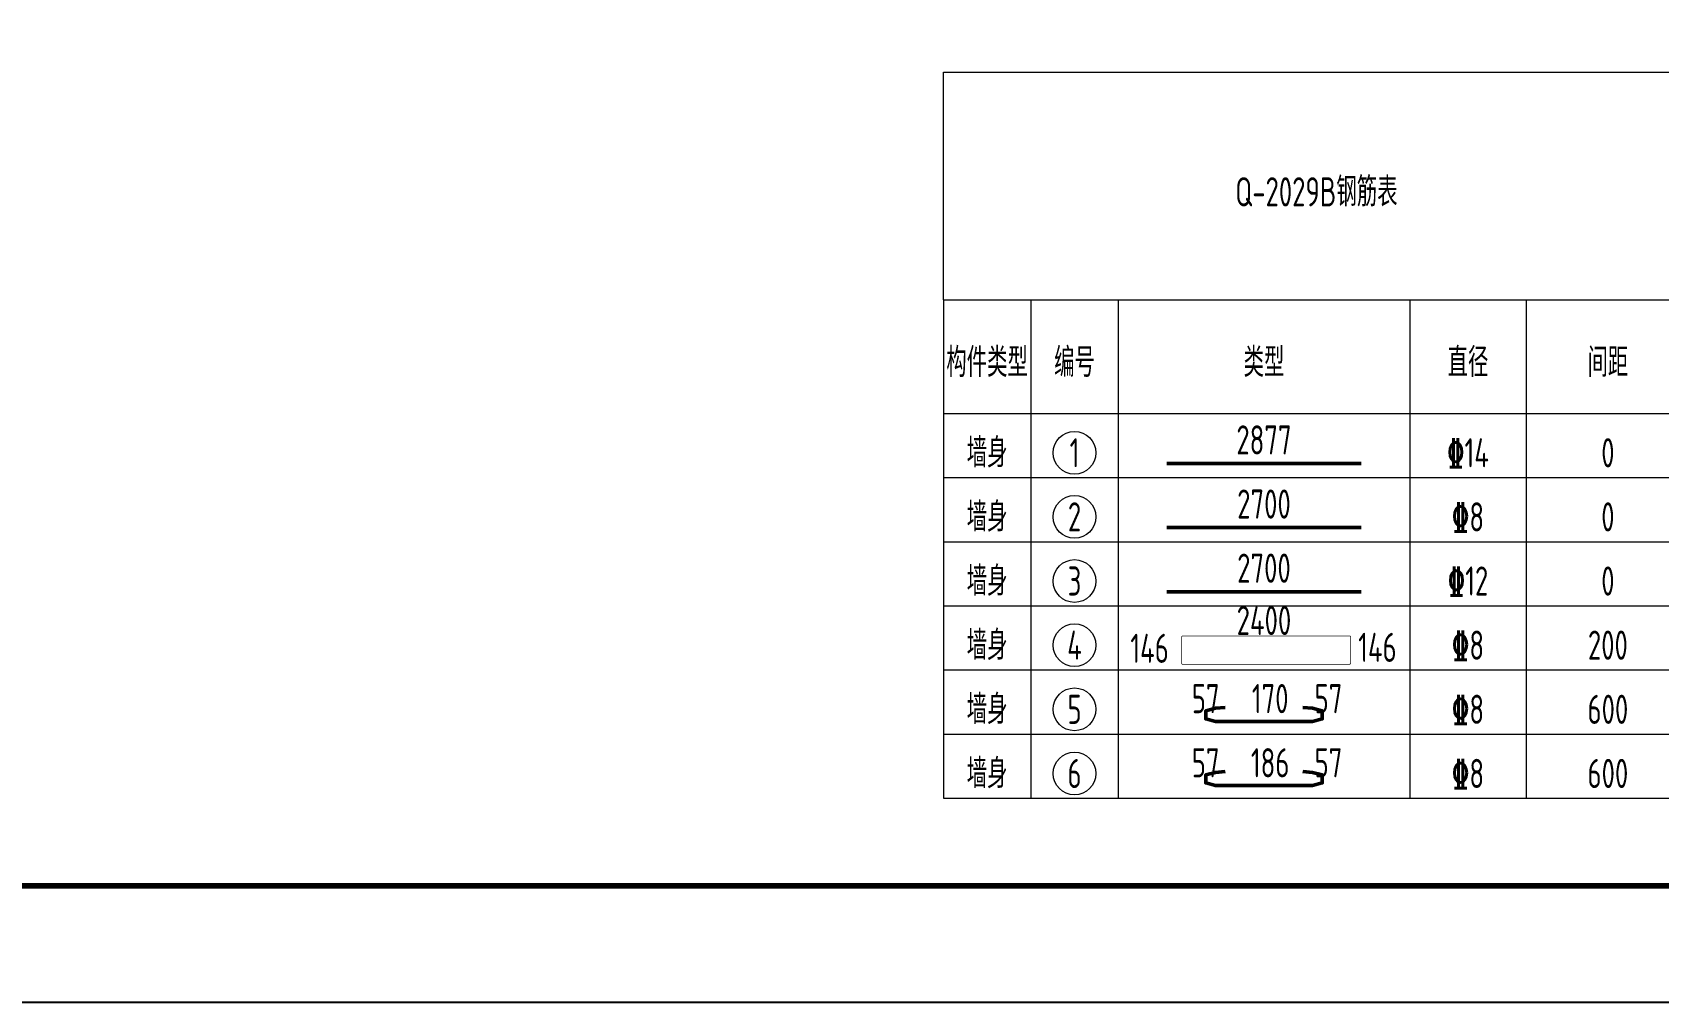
# Model space of a CAD drawing. Extents: x -85320 to 1679916, y -1321939 to 627.
# Drawn here: x 1230097 to 1244045, y -867871 to -859554 of the extents above; entities that cross this region are included whole.
import ezdxf
from ezdxf.enums import TextEntityAlignment as Align

# ---------------------------------------------------------------- set-up
doc = ezdxf.new("R2010")
doc.units = 0
doc.header["$LTSCALE"] = 1000
for name, color, linetype in [('BORDER', 7, 'Continuous'), ('Y-03墙-03预制墙钢筋', 1, 'Continuous'), ('打印线框', 7, 'Continuous'), ('拉模', 7, 'Continuous')]:
    doc.layers.add(name, color=color, linetype=linetype)
for name, color, linetype, lineweight in [('参数表文字', 7, 'Continuous', 18), ('参数表边线', 253, 'Continuous', 18), ('梁截面纵筋', 1, 'Continuous', 50)]:
    doc.layers.add(name, color=color, linetype=linetype, lineweight=lineweight)
doc.styles.add('TSSD_Rein', font='Tssdeng.shx', dxfattribs={"width": 0.7, "bigfont": 'hztxt.shx'})

# ---------------------------------------------------------------- blocks, each defined once
blk = doc.blocks.new('图框1')
at = {"layer": 'BORDER', "const_width": 50}
blk.add_lwpolyline([(1377779, -823089), (1377779, -783089), (1433679, -783089), (1433679, -823089)], close=True, dxfattribs=at)

msp = doc.modelspace()

# ---------------------------------------------------------------- linework, layer by layer
at = {"layer": 'Y-03墙-03预制墙钢筋', "const_width": 6.4}
msp.add_lwpolyline([(1241393.551, -864727.812), (1239963.851, -864727.812, 0.414213562), (1239954.251, -864737.412), (1239954.251, -864961.834, 0.414213562), (1239963.851, -864971.434), (1241393.551, -864971.434, 0.414213562), (1241403.151, -864961.834), (1241403.151, -864737.412, 0.414213562)], format="xyb", close=True, dxfattribs=at)
at = {"layer": '参数表文字', "lineweight": 18}
for centre in [(1239035.621, -863157.329), (1239035.621, -863707.329), (1239035.621, -864257.329), (1239035.621, -864807.329), (1239035.621, -865357.329), (1239035.621, -865907.329)]:
    msp.add_circle(centre, 183.333, dxfattribs=at)
at = {"layer": '参数表边线', "lineweight": 18}
for p, q in [((1237910.621, -861844.829), (1237910.621, -859894.829)), ((1237910.621, -859894.829), (1244310.621, -859894.829)), ((1237910.621, -861844.829), (1238660.621, -861844.829)), ((1237910.621, -861844.829), (1237910.621, -862819.829)), ((1238660.621, -861844.829), (1239410.621, -861844.829)), ((1238660.621, -861844.829), (1238660.621, -862819.829)), ((1239410.621, -861844.829), (1241910.621, -861844.829)), ((1239410.621, -861844.829), (1239410.621, -862819.829)), ((1241910.621, -861844.829), (1242910.621, -861844.829)), ((1241910.621, -861844.829), (1241910.621, -862819.829)), ((1242910.621, -861844.829), (1244310.621, -861844.829)), ((1242910.621, -861844.829), (1242910.621, -862819.829)), ((1237910.621, -862819.829), (1238660.621, -862819.829)), ((1237910.621, -862819.829), (1237910.621, -863369.829)), ((1238660.621, -862819.829), (1239410.621, -862819.829)), ((1238660.621, -862819.829), (1238660.621, -863369.829)), ((1239410.621, -862819.829), (1241910.621, -862819.829)), ((1239410.621, -862819.829), (1239410.621, -863369.829)), ((1241910.621, -862819.829), (1242910.621, -862819.829)), ((1241910.621, -862819.829), (1241910.621, -863369.829)), ((1242910.621, -862819.829), (1244310.621, -862819.829)), ((1242910.621, -862819.829), (1242910.621, -863369.829)), ((1237910.621, -863369.829), (1238660.621, -863369.829)), ((1237910.621, -863369.829), (1237910.621, -863919.829)), ((1238660.621, -863369.829), (1239410.621, -863369.829)), ((1238660.621, -863369.829), (1238660.621, -863919.829)), ((1239410.621, -863369.829), (1241910.621, -863369.829)), ((1239410.621, -863369.829), (1239410.621, -863919.829)), ((1241910.621, -863369.829), (1242910.621, -863369.829)), ((1241910.621, -863369.829), (1241910.621, -863919.829)), ((1242910.621, -863369.829), (1244310.621, -863369.829)), ((1242910.621, -863369.829), (1242910.621, -863919.829)), ((1237910.621, -863919.829), (1238660.621, -863919.829)), ((1237910.621, -863919.829), (1237910.621, -864469.829)), ((1238660.621, -863919.829), (1239410.621, -863919.829)), ((1238660.621, -863919.829), (1238660.621, -864469.829)), ((1239410.621, -863919.829), (1241910.621, -863919.829)), ((1239410.621, -863919.829), (1239410.621, -864469.829)), ((1241910.621, -863919.829), (1242910.621, -863919.829)), ((1241910.621, -863919.829), (1241910.621, -864469.829)), ((1242910.621, -863919.829), (1244310.621, -863919.829)), ((1242910.621, -863919.829), (1242910.621, -864469.829)), ((1237910.621, -864469.829), (1238660.621, -864469.829)), ((1237910.621, -864469.829), (1237910.621, -865019.829)), ((1238660.621, -864469.829), (1239410.621, -864469.829)), ((1238660.621, -864469.829), (1238660.621, -865019.829)), ((1239410.621, -864469.829), (1241910.621, -864469.829)), ((1239410.621, -864469.829), (1239410.621, -865019.829)), ((1241910.621, -864469.829), (1242910.621, -864469.829)), ((1241910.621, -864469.829), (1241910.621, -865019.829)), ((1242910.621, -864469.829), (1244310.621, -864469.829)), ((1242910.621, -864469.829), (1242910.621, -865019.829)), ((1237910.621, -865019.829), (1238660.621, -865019.829)), ((1237910.621, -865019.829), (1237910.621, -865569.829)), ((1238660.621, -865019.829), (1239410.621, -865019.829)), ((1238660.621, -865019.829), (1238660.621, -865569.829)), ((1239410.621, -865019.829), (1241910.621, -865019.829)), ((1239410.621, -865019.829), (1239410.621, -865569.829)), ((1241910.621, -865019.829), (1242910.621, -865019.829)), ((1241910.621, -865019.829), (1241910.621, -865569.829)), ((1242910.621, -865019.829), (1244310.621, -865019.829)), ((1242910.621, -865019.829), (1242910.621, -865569.829)), ((1237910.621, -865569.829), (1238660.621, -865569.829)), ((1237910.621, -865569.829), (1237910.621, -866119.829)), ((1238660.621, -865569.829), (1239410.621, -865569.829)), ((1238660.621, -865569.829), (1238660.621, -866119.829)), ((1239410.621, -865569.829), (1241910.621, -865569.829)), ((1239410.621, -865569.829), (1239410.621, -866119.829)), ((1241910.621, -865569.829), (1242910.621, -865569.829)), ((1241910.621, -865569.829), (1241910.621, -866119.829)), ((1242910.621, -865569.829), (1244310.621, -865569.829)), ((1242910.621, -865569.829), (1242910.621, -866119.829)), ((1237910.621, -866119.829), (1238660.621, -866119.829)), ((1238660.621, -866119.829), (1239410.621, -866119.829)), ((1239410.621, -866119.829), (1241910.621, -866119.829)), ((1241910.621, -866119.829), (1242910.621, -866119.829)), ((1242910.621, -866119.829), (1244310.621, -866119.829))]:
    msp.add_line(p, q, dxfattribs=at)
at = {"layer": '打印线框', "color": 1}
msp.add_lwpolyline([(1201739.778, -867870.962), (1201739.778, -825870.962), (1261139.778, -825870.962), (1261139.778, -867870.962)], close=True, dxfattribs=at)
at = {"layer": '梁截面纵筋', "lineweight": 50}
for points in [[(1239827.288, -863248.996), (1241493.955, -863248.996)], [(1239827.288, -863798.996), (1241493.955, -863798.996)], [(1239827.288, -864348.996), (1241493.955, -864348.996)], [(1240327.288, -865341.478), (1240243.955, -865348.353), (1240160.621, -865370.353), (1240160.621, -865439.103), (1240243.955, -865461.103), (1241077.288, -865461.103), (1241160.621, -865439.103), (1241160.621, -865370.353), (1241077.288, -865348.353), (1240993.955, -865341.478)], [(1240327.288, -865891.478), (1240243.955, -865898.353), (1240160.621, -865920.353), (1240160.621, -865989.103), (1240243.955, -866011.103), (1241077.288, -866011.103), (1241160.621, -865989.103), (1241160.621, -865920.353), (1241077.288, -865898.353), (1240993.955, -865891.478)]]:
    msp.add_lwpolyline(points, dxfattribs=at)

# ---------------------------------------------------------------- block references
at = {"layer": '拉模', "color": 3}
msp.add_blockref('图框1', (-173539.171, -43782.267), dxfattribs=at)

# ---------------------------------------------------------------- texts
at = {"layer": '参数表文字', "linetype": 'Continuous', "style": 'TSSD_Rein', "width": 0.7}
for s, p in [('Q-2029B钢筋表', (1241110.621, -860919.829)), ('构件类型', (1238285.621, -862382.329)), ('编号', (1239035.621, -862382.329)), ('类型', (1240660.621, -862382.329)), ('直径', (1242410.621, -862382.329)), ('间距', (1243610.621, -862382.329)), ('墙身', (1238285.621, -863157.329)), ('1', (1239035.621, -863157.329)), ('2877', (1240660.621, -863047.329)), ('%%13214', (1242410.621, -863157.329)), ('0', (1243610.621, -863157.329)), ('2700', (1240660.621, -863597.329)), ('墙身', (1238285.621, -863707.329)), ('2', (1239035.621, -863707.329)), ('%%1328', (1242410.621, -863707.329)), ('0', (1243610.621, -863707.329)), ('2700', (1240660.621, -864147.329)), ('墙身', (1238285.621, -864257.329)), ('3', (1239035.621, -864257.329)), ('%%13212', (1242410.621, -864257.329)), ('0', (1243610.621, -864257.329)), ('2400', (1240660.621, -864595.425)), ('墙身', (1238285.621, -864807.329)), ('4', (1239035.621, -864807.329)), ('146', (1239679.152, -864834.214)), ('146', (1241633.864, -864826.035)), ('%%1328', (1242410.621, -864807.329)), ('200', (1243610.621, -864807.329)), ('57', (1240160.621, -865265.663)), (' 170', (1240660.621, -865265.663)), (' 57', (1241160.621, -865265.663)), ('墙身', (1238285.621, -865357.329)), ('5', (1239035.621, -865357.329)), ('%%1328', (1242410.621, -865357.329)), ('600', (1243610.621, -865357.329)), ('57', (1240160.621, -865815.663)), (' 186', (1240660.621, -865815.663)), (' 57', (1241160.621, -865815.663)), ('墙身', (1238285.621, -865907.329)), ('6', (1239035.621, -865907.329)), ('%%1328', (1242410.621, -865907.329)), ('600', (1243610.621, -865907.329))]:
    msp.add_text(s, height=250, dxfattribs=at).set_placement(p, align=Align.MIDDLE_CENTER)

doc.saveas('drawing.dxf')
